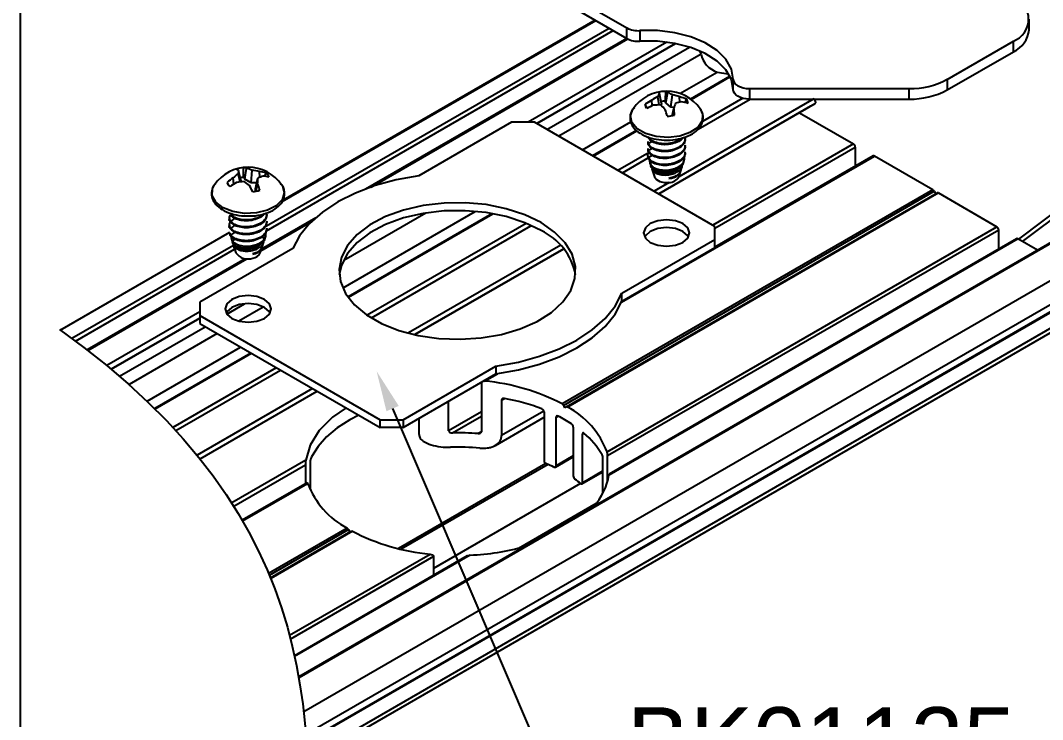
# Model space of a CAD drawing. Extents: x 0 to 7.47, y -6.79 to 0.
# Drawn here: x 0 to 3.778, y -4.499 to -1.917 of the extents above; entities that cross this region are included whole.
import ezdxf
from ezdxf import colors
from ezdxf.entities.mleader import LeaderData, LeaderLine
from ezdxf.math import Vec2, Vec3

# ---------------------------------------------------------------- set-up
doc = ezdxf.new("R2010")
doc.units = 0
doc.header["$LTSCALE"] = 0.5
doc.header["$MEASUREMENT"] = 0
for name, color, linetype in [('Dimension', 10, 'CONTINUOUS'), ('End Cap', 92, 'CONTINUOUS'), ('FAB DWG', 221, 'CONTINUOUS'), ('Hardware', 242, 'CONTINUOUS'), ('Housing', 150, 'CONTINUOUS'), ('Mounting', 4, 'CONTINUOUS')]:
    doc.layers.add(name, color=color, linetype=linetype)
doc.layers.add('Text-Unprinted', color=131, linetype='CONTINUOUS', plot=False)
doc.styles.get("Standard").update_dxf_attribs({"font": 'arial.ttf'})

msp = doc.modelspace()

# ---------------------------------------------------------------- linework, layer by layer
at = {"layer": 'Dimension', "transparency": 16777216}
msp.add_open_spline([(0.1441, -3.0588), (1.1422, -3.7654), (1.0581, -5.0691), (0.974, -6.3729), (1.1252, -6.7935)], degree=3, knots=[0.144615, 0.144615, 0.144615, 0.144615, 1, 1.594024, 1.594024, 1.594024, 1.594024], dxfattribs=at)
at = {"layer": 'End Cap', "transparency": 16777216}
for p, q in [((4.0033, -2.4874), (3.6882, -2.7249)), ((3.9269, -2.5644), (3.7028, -2.7333))]:
    msp.add_line(p, q, dxfattribs=at)
at = {"layer": 'Hardware'}
for p, q in [((2.3696, -2.2237), (2.3615, -2.187)), ((2.3857, -2.2218), (2.3931, -2.1832)), ((2.3152, -2.2382), (2.3087, -2.2262)), ((2.3348, -2.2323), (2.3332, -2.212)), ((2.3611, -2.2293), (2.3555, -2.1982)), ((2.3696, -2.2237), (2.3675, -2.2301)), ((2.3857, -2.2218), (2.3831, -2.2147)), ((2.4042, -2.2374), (2.3857, -2.2218)), ((2.4042, -2.2374), (2.4095, -2.1917)), ((2.4365, -2.2189), (2.4364, -2.1995)), ((2.4564, -2.2209), (2.4618, -2.2076)), ((2.416, -2.2387), (2.4042, -2.2374)), ((2.409, -2.2691), (2.4148, -2.2427)), ((1.8154, -2.293), (1.4719, -2.4912)), ((1.9002, -2.293), (1.8154, -2.293)), ((2.5667, -2.6776), (1.9002, -2.293)), ((2.3191, -2.3645), (2.3191, -2.3677)), ((2.3206, -2.3719), (2.3204, -2.3645)), ((2.3206, -2.3751), (2.3204, -2.3677)), ((2.3206, -2.3719), (2.3372, -2.3619)), ((2.4571, -2.355), (2.4571, -2.3518)), ((2.4571, -2.3805), (2.4571, -2.3773)), ((2.3191, -2.3901), (2.3191, -2.3933)), ((2.3206, -2.3974), (2.3204, -2.3901)), ((2.3206, -2.4006), (2.3204, -2.3933)), ((2.3206, -2.3974), (2.3372, -2.3874)), ((2.3206, -2.4229), (2.3372, -2.413)), ((2.4571, -2.406), (2.4571, -2.4028)), ((2.3206, -2.4261), (2.3197, -2.4231)), ((2.3264, -2.4442), (2.3298, -2.4545)), ((2.3266, -2.4448), (2.3372, -2.4385)), ((2.4507, -2.4417), (2.4529, -2.4348)), ((0.8116, -2.5136), (0.8052, -2.4826)), ((0.814, -2.5068), (0.8061, -2.471)), ((0.8292, -2.5031), (0.8359, -2.4638)), ((0.8525, -2.5165), (0.8561, -2.4703)), ((0.8846, -2.4964), (0.8837, -2.4751)), ((0.9037, -2.4933), (0.9081, -2.4805)), ((2.3334, -2.4656), (2.3429, -2.4947)), ((2.3336, -2.4661), (2.3372, -2.464)), ((2.4333, -2.4947), (2.4393, -2.4764)), ((2.4411, -2.4708), (2.4459, -2.4562)), ((0.789, -2.5212), (0.7865, -2.4986)), ((0.814, -2.5068), (0.8141, -2.5132)), ((0.8292, -2.5031), (0.8244, -2.4965)), ((0.8525, -2.5165), (0.8292, -2.5031)), ((0.8736, -2.5164), (0.8525, -2.5165)), ((0.8686, -2.5386), (0.8774, -2.4997)), ((0.8707, -2.548), (0.8766, -2.5199)), ((0.8686, -2.5485), (0.8686, -2.5386)), ((0.9103, -2.6363), (0.9103, -2.6331)), ((0.7723, -2.6459), (0.7723, -2.6491)), ((0.7723, -2.6714), (0.7723, -2.6746)), ((0.7777, -2.6597), (0.7933, -2.6479)), ((0.7777, -2.6852), (0.7933, -2.6734)), ((0.9103, -2.6618), (0.9103, -2.6586)), ((2.5667, -2.7266), (2.5667, -2.6776)), ((0.7735, -2.7062), (0.7738, -2.707)), ((0.7777, -2.7107), (0.7741, -2.7017)), ((0.7757, -2.7111), (0.7746, -2.7067)), ((0.7777, -2.7139), (0.7757, -2.7111)), ((0.7777, -2.7107), (0.7933, -2.699)), ((0.9036, -2.7233), (0.9059, -2.7162)), ((0.9103, -2.6873), (0.9103, -2.6842)), ((0.7798, -2.7254), (0.7833, -2.736)), ((0.7834, -2.732), (0.7933, -2.7245)), ((0.7865, -2.7418), (0.784, -2.7358)), ((0.7868, -2.7468), (0.7961, -2.7752)), ((0.7899, -2.7525), (0.7933, -2.75)), ((0.8865, -2.7752), (0.8925, -2.757)), ((0.8941, -2.7522), (0.8989, -2.7375)), ((2.2232, -2.9248), (2.5667, -2.7266)), ((2.2232, -2.9541), (2.5667, -2.7559)), ((2.5667, -2.7559), (2.5667, -2.7266)), ((1.0063, -2.7599), (0.6628, -2.9582)), ((2.2232, -2.9541), (2.2232, -2.9248)), ((0.6628, -2.9582), (0.6628, -3.0072)), ((0.6628, -3.0072), (1.3292, -3.3918)), ((0.6628, -3.0072), (0.6628, -3.0365)), ((0.6628, -3.0365), (1.3292, -3.4211)), ((1.4141, -3.3918), (1.7576, -3.1936)), ((1.7576, -3.1936), (1.7576, -3.2229)), ((1.4141, -3.4211), (1.7576, -3.2229)), ((1.3292, -3.3918), (1.4141, -3.3918)), ((1.3292, -3.4211), (1.3292, -3.3918)), ((1.4141, -3.3918), (1.4141, -3.4211)), ((1.4141, -3.4211), (1.3292, -3.4211))]:
    msp.add_line(p, q, dxfattribs=at)
at = {"layer": 'Hardware', "flags": 128}
for points in [[(2.5123, -2.2437), (2.5208, -2.2628), (2.519, -2.2882), (2.503, -2.3119), (2.4746, -2.3313), (2.4368, -2.3443), (2.3937, -2.3495), (2.35, -2.3463), (2.3104, -2.3352), (2.2793, -2.3172), (2.26, -2.2944), (2.2545, -2.2692), (2.2636, -2.2443), (2.264, -2.2437)], [(1.4719, -2.4912), (1.3891, -2.506), (1.3107, -2.5272), (1.2381, -2.5545), (1.1728, -2.5873), (1.1159, -2.625), (1.0687, -2.6669), (1.0319, -2.7122), (1.0063, -2.7599)], [(2.396, -2.5005), (2.4059, -2.4991), (2.415, -2.4966), (2.4232, -2.4931), (2.43, -2.4887), (2.4352, -2.4837), (2.4386, -2.4782), (2.44, -2.4738)], [(0.9655, -2.5243), (0.9686, -2.5291), (0.9751, -2.5543), (0.9671, -2.5792), (0.9455, -2.6014), (0.9126, -2.6183), (0.872, -2.6281), (0.828, -2.6297), (0.7855, -2.6231), (0.7491, -2.6088), (0.7227, -2.5885), (0.7091, -2.5643), (0.7098, -2.5389), (0.7172, -2.5243)], [(2.3429, -2.4947), (2.3431, -2.4952), (2.3502, -2.5047), (2.363, -2.512), (2.3796, -2.5158), (2.3976, -2.5157)], [(1.9241, -2.6638), (1.8639, -2.6348), (1.7957, -2.6125), (1.7216, -2.5975), (1.6442, -2.5905), (1.5658, -2.5915), (1.4889, -2.6006), (1.4161, -2.6174), (1.3497, -2.6415), (1.2918, -2.672), (1.2443, -2.708), (1.2087, -2.7484), (1.1861, -2.7917), (1.1774, -2.8367), (1.1826, -2.8819), (1.2018, -2.9258), (1.2342, -2.967), (1.2789, -3.0042), (1.3344, -3.0362), (1.3988, -3.062), (1.4702, -3.0807), (1.5463, -3.0918), (1.6246, -3.0948), (1.7025, -3.0898), (1.7776, -3.0767), (1.8475, -3.0562), (1.9099, -3.0288), (1.9628, -2.9953), (2.0046, -2.957), (2.0338, -2.915), (2.0495, -2.8707), (2.0513, -2.8254), (2.039, -2.7807), (2.0131, -2.738), (1.9744, -2.6986), (1.9241, -2.6638)], [(1.9241, -2.6932), (1.8639, -2.6641), (1.7957, -2.6418), (1.7216, -2.6269), (1.6442, -2.6198), (1.5658, -2.6208), (1.4889, -2.6299), (1.4161, -2.6467), (1.3497, -2.6708), (1.2918, -2.7013), (1.2443, -2.7374), (1.2087, -2.7777), (1.1861, -2.8211), (1.178, -2.857)], [(2.4482, -2.6674), (2.4207, -2.6568), (2.3881, -2.653), (2.3556, -2.6568), (2.328, -2.6674), (2.3096, -2.6833), (2.3031, -2.7021), (2.3096, -2.7209), (2.328, -2.7368), (2.3556, -2.7474), (2.3881, -2.7512), (2.4207, -2.7474), (2.4482, -2.7368), (2.4667, -2.7209), (2.4731, -2.7021), (2.4667, -2.6833), (2.4482, -2.6674)], [(0.7735, -2.7062), (0.7739, -2.7074), (0.7757, -2.7111)], [(2.4482, -2.6967), (2.4207, -2.6861), (2.3881, -2.6824), (2.3556, -2.6861), (2.328, -2.6967), (2.3096, -2.7126), (2.307, -2.7168)], [(2.4693, -2.7168), (2.4667, -2.7126), (2.4482, -2.6967)], [(0.9014, -2.948), (0.8739, -2.9373), (0.8413, -2.9336), (0.8088, -2.9373), (0.7812, -2.948), (0.7628, -2.9639), (0.7563, -2.9827), (0.7628, -3.0014), (0.7812, -3.0174), (0.8088, -3.028), (0.8413, -3.0317), (0.8739, -3.028), (0.9014, -3.0174), (0.9199, -3.0014), (0.9263, -2.9827), (0.9199, -2.9639), (0.9014, -2.948)], [(1.7576, -3.1936), (1.8403, -3.1788), (1.9188, -3.1576), (1.9913, -3.1303), (2.0567, -3.0975), (2.1135, -3.0597), (2.1608, -3.0178), (2.1976, -2.9726), (2.2232, -2.9248)], [(0.9014, -2.9773), (0.8739, -2.9667), (0.8413, -2.9629), (0.8088, -2.9667), (0.7812, -2.9773), (0.7628, -2.9932), (0.7602, -2.9973)], [(0.9225, -2.9973), (0.9199, -2.9932), (0.9014, -2.9773)], [(1.7576, -3.2229), (1.8403, -3.2081), (1.9188, -3.1869), (1.9913, -3.1596), (2.0567, -3.1268), (2.1135, -3.0891), (2.1608, -3.0472), (2.1976, -3.0019), (2.2232, -2.9541)]]:
    msp.add_lwpolyline(points, dxfattribs=at)
at = {"layer": 'Hardware'}
for centre, radius, start, end in [((2.3881, -2.3297), 0.151, 34.6954, 145.3046), ((2.4076, -2.219), 0.0561, 145.2599, 158.3045), ((2.3878, -2.3101), 0.1311, 90.8513, 102.9491), ((2.3452, -2.1944), 0.0179, 24.493, 42.6532), ((2.3821, -2.1939), 0.0154, 44.1518, 76.1019), ((2.3661, -2.2549), 0.0767, 55.5667, 69.373), ((2.4055, -2.3653), 0.1695, 115.2366, 124.8162), ((2.3389, -2.2241), 0.0303, 183.8163, 216.1169), ((2.4276, -2.3398), 0.1589, 116.9996, 126.4482), ((2.3878, -2.3208), 0.1062, 92.5192, 101.2813), ((2.3764, -2.3564), 0.168, 69.0577, 78.6357), ((3.6121, -2.5945), 1.2479, 162.6713, 163.6252), ((2.4638, -2.3593), 0.143, 98.3292, 107.4869), ((2.4061, -2.3379), 0.1417, 66.851, 77.6507), ((2.4206, -2.3699), 0.1538, 72.2064, 81.5932), ((2.4374, -2.2255), 0.0303, 3.8163, 36.1169), ((2.4156, -2.4273), 0.2111, 111.0211, 118.6181), ((2.3594, -2.4216), 0.1923, 87.7945, 95.8342), ((2.1905, -2.4135), 0.2549, 40.9062, 46.2368), ((0.8302, -2.7325), 1.6272, 16.4891, 17.3755), ((2.0398, -2.303), 0.3798, 5.3894, 9.1294), ((2.3885, -2.1395), 0.1311, 270.8513, 282.9491), ((0.8413, -2.6103), 0.151, 34.6954, 145.3046), ((0.8946, -2.6064), 0.1527, 125.8153, 135.0859), ((0.8384, -2.5767), 0.117, 97.0479, 110.1044), ((0.7921, -2.488), 0.0221, 50.7569, 73.9717), ((0.9137, -2.4846), 0.1085, 172.8041, 178.9509), ((0.8224, -2.4904), 0.0299, 63.2048, 86.8555), ((0.8164, -2.559), 0.0972, 65.8939, 78.4517), ((0.8417, -2.6344), 0.1648, 75.233, 84.9871), ((0.9301, -2.6065), 0.1191, 106.5242, 116.2399), ((0.8696, -2.5965), 0.1222, 71.6421, 83.3548), ((0.8908, -2.6163), 0.1241, 76.8925, 87.4794), ((0.8825, -2.5104), 0.0394, 22.3977, 49.4841), ((0.8797, -2.6486), 0.1766, 121.8662, 131.0254), ((0.8002, -2.5003), 0.0394, 202.3977, 229.4841), ((0.9064, -2.7242), 0.2345, 117.2668, 124.1912), ((0.8414, -2.7196), 0.2081, 94.0964, 101.7733), ((0.8392, -2.5915), 0.0962, 98.8849, 106.2444), ((0.6973, -2.7055), 0.2328, 50.0389, 56.2688), ((0.3672, -2.7878), 0.5459, 25.8079, 28.5253), ((0.3317, -2.4873), 0.5459, 356.5727, 358.7009), ((0.6345, -2.6125), 0.2592, 15.355, 20.937), ((2.3975, -2.4746), 0.0411, 270.1572, 330.8141), ((0.8442, -2.434), 0.117, 277.0479, 290.1044), ((1.8306, -2.8973), 0.2246, 10.3324, 65.3895), ((0.8555, -2.7385), 0.0414, 274.5273, 333.427), ((0.8402, -2.7445), 0.0537, 214.8946, 290.5865), ((0.8553, -2.7605), 0.0345, 276.2437, 334.7115)]:
    msp.add_arc(centre, radius, start, end, dxfattribs=at)
for points, knots in [([(2.3831, -2.2147), (2.3836, -2.2086), (2.3845, -2.1967), (2.3854, -2.1847), (2.3858, -2.179)], [0, 0, 0, 0, 0.514247, 1, 1, 1, 1]), ([(2.2691, -2.2394), (2.265, -2.2441), (2.2551, -2.2555), (2.2514, -2.2783), (2.258, -2.3032), (2.2763, -2.3254), (2.3041, -2.343), (2.3394, -2.3554), (2.366, -2.3577), (2.379, -2.3588)], [0, 0, 0, 0, 0.0971711, 0.2384123, 0.3873135, 0.5351444, 0.6895663, 0.8483818, 1, 1, 1, 1]), ([(2.379, -2.3588), (2.3796, -2.3589), (2.3936, -2.3607), (2.4223, -2.3573), (2.4605, -2.3482), (2.4925, -2.3314), (2.5142, -2.31), (2.5247, -2.2847), (2.5221, -2.2598), (2.5141, -2.2444), (2.5083, -2.2381)], [0, 0, 0, 0, 0.0062345, 0.14263, 0.2794378, 0.4172346, 0.5565044, 0.6790955, 0.8093192, 0.9235733, 0.9235733, 0.9235733, 0.9235733]), ([(2.4459, -2.3504), (2.4458, -2.3505), (2.4425, -2.3558), (2.4273, -2.3637), (2.4029, -2.3719), (2.375, -2.3736), (2.3495, -2.3691), (2.3292, -2.3598), (2.3234, -2.3508), (2.3206, -2.3464)], [0, 0, 0, 0, 0.002221, 0.165239, 0.333526, 0.501813, 0.664831, 0.834599, 1, 1, 1, 1]), ([(2.4459, -2.3536), (2.4458, -2.3536), (2.4425, -2.359), (2.4273, -2.3669), (2.4029, -2.3751), (2.375, -2.3768), (2.3495, -2.3723), (2.3292, -2.363), (2.3234, -2.354), (2.3206, -2.3496)], [0, 0, 0, 0, 0.002628, 0.165579, 0.333798, 0.502016, 0.664967, 0.834666, 1, 1, 1, 1]), ([(2.4558, -2.3518), (2.4561, -2.3545), (2.457, -2.363), (2.4471, -2.3766), (2.4282, -2.3894), (2.4027, -2.3974), (2.375, -2.3992), (2.3495, -2.3946), (2.3292, -2.3853), (2.3234, -2.3763), (2.3206, -2.3719)], [0, 0, 0, 0, 0.062376, 0.198712, 0.329627, 0.464774, 0.59992, 0.730835, 0.867171, 1, 1, 1, 1]), ([(2.4558, -2.355), (2.4561, -2.3577), (2.457, -2.3662), (2.4471, -2.3798), (2.4282, -2.3926), (2.4027, -2.4005), (2.375, -2.4023), (2.3495, -2.3978), (2.3292, -2.3885), (2.3234, -2.3795), (2.3206, -2.3751)], [0, 0, 0, 0, 0.062376, 0.198712, 0.329627, 0.464774, 0.59992, 0.730835, 0.867171, 1, 1, 1, 1]), ([(2.4558, -2.3773), (2.4561, -2.38), (2.457, -2.3885), (2.4471, -2.4021), (2.4282, -2.4149), (2.4027, -2.4229), (2.375, -2.4247), (2.3495, -2.4201), (2.3292, -2.4108), (2.3234, -2.4018), (2.3206, -2.3974)], [0, 0, 0, 0, 0.062376, 0.198712, 0.329627, 0.464774, 0.59992, 0.730835, 0.867171, 1, 1, 1, 1]), ([(2.3206, -2.4229), (2.3192, -2.4182), (2.3174, -2.4117), (2.3225, -2.406), (2.3239, -2.4045)], [0, 0, 0, 0, 0.7366737, 1, 1, 1, 1]), ([(2.4558, -2.3805), (2.4561, -2.3832), (2.457, -2.3917), (2.4471, -2.4053), (2.4282, -2.4181), (2.4027, -2.4261), (2.375, -2.4279), (2.3495, -2.4233), (2.3292, -2.414), (2.3234, -2.405), (2.3206, -2.4006)], [0, 0, 0, 0, 0.062376, 0.198712, 0.329627, 0.464774, 0.59992, 0.730835, 0.867171, 1, 1, 1, 1]), ([(2.4558, -2.4028), (2.4561, -2.4055), (2.457, -2.414), (2.4471, -2.4276), (2.4282, -2.4404), (2.4027, -2.4484), (2.375, -2.4502), (2.3495, -2.4457), (2.3292, -2.4364), (2.3234, -2.4274), (2.3206, -2.4229)], [0, 0, 0, 0, 0.062376, 0.198712, 0.329627, 0.464774, 0.59992, 0.730835, 0.867171, 1, 1, 1, 1]), ([(2.4558, -2.406), (2.4561, -2.4087), (2.457, -2.4172), (2.4471, -2.4308), (2.4282, -2.4436), (2.4027, -2.4516), (2.375, -2.4534), (2.3495, -2.4489), (2.3292, -2.4395), (2.3234, -2.4306), (2.3206, -2.4261)], [0, 0, 0, 0, 0.062376, 0.198712, 0.329627, 0.464774, 0.59992, 0.730835, 0.867171, 1, 1, 1, 1]), ([(2.3286, -2.43), (2.3272, -2.4324), (2.3245, -2.4372), (2.3259, -2.4423), (2.3266, -2.4448)], [0, 0, 0, 0, 0.499917, 1, 1, 1, 1]), ([(2.3266, -2.4448), (2.3287, -2.4484), (2.3328, -2.4556), (2.3471, -2.4639), (2.3657, -2.4691), (2.3872, -2.4705), (2.409, -2.4676), (2.4287, -2.4605), (2.4442, -2.4501), (2.453, -2.4372), (2.4558, -2.4263), (2.4532, -2.4206), (2.4527, -2.4193)], [0, 0, 0, 0, 0.1062224, 0.2124812, 0.3188258, 0.4250419, 0.533073, 0.6413895, 0.7496087, 0.8593705, 0.9696571, 1, 1, 1, 1]), ([(2.4502, -2.4415), (2.4487, -2.4453), (2.4453, -2.4537), (2.4321, -2.4645), (2.414, -2.4728), (2.393, -2.4773), (2.3719, -2.4775), (2.3529, -2.4736), (2.3385, -2.4667), (2.332, -2.4598), (2.3303, -2.4558), (2.33, -2.455)], [0, 0, 0, 0, 0.105532, 0.232626, 0.359666, 0.483672, 0.607587, 0.731458, 0.852511, 0.973247, 1, 1, 1, 1]), ([(2.3336, -2.4661), (2.3354, -2.4693), (2.339, -2.4756), (2.3517, -2.4828), (2.3683, -2.4874), (2.3873, -2.4885), (2.4067, -2.4857), (2.4243, -2.4794), (2.4378, -2.47), (2.4461, -2.4593), (2.4464, -2.4519), (2.4466, -2.4487)], [0, 0, 0, 0, 0.112525, 0.225091, 0.337771, 0.450284, 0.564964, 0.679992, 0.794893, 0.911632, 1, 1, 1, 1]), ([(0.8244, -2.4965), (0.8243, -2.4903), (0.8242, -2.4784), (0.8241, -2.4664), (0.8241, -2.4606)], [0, 0, 0, 0, 0.514247, 1, 1, 1, 1]), ([(2.4329, -2.4627), (2.4325, -2.4634), (2.4298, -2.4683), (2.4178, -2.4751), (2.3992, -2.4817), (2.3782, -2.4834), (2.359, -2.4804), (2.3437, -2.4737), (2.3393, -2.4672), (2.3372, -2.464)], [0, 0, 0, 0, 0.028174, 0.186926, 0.350851, 0.514776, 0.673528, 0.838908, 1, 1, 1, 1]), ([(2.4405, -2.4706), (2.4397, -2.4732), (2.4376, -2.4797), (2.4277, -2.4888), (2.4132, -2.4967), (2.4016, -2.4993), (2.396, -2.5005)], [0, 0, 0, 0, 0.178956, 0.458198, 0.737388, 1, 1, 1, 1]), ([(0.7215, -2.5201), (0.72, -2.5214), (0.7116, -2.5292), (0.7056, -2.548), (0.7067, -2.5737), (0.7209, -2.5975), (0.7449, -2.6172), (0.7779, -2.6314), (0.8107, -2.6391), (0.8313, -2.6388), (0.8382, -2.6388)], [0, 0, 0, 0, 0.03007, 0.170028, 0.318829, 0.463271, 0.61147, 0.765871, 0.921521, 1, 1, 1, 1]), ([(0.7727, -2.5305), (0.7723, -2.5298), (0.7693, -2.5247), (0.7663, -2.5197), (0.7638, -2.5153)], [0, 0, 0, 0, 0.148572, 1, 1, 1, 1]), ([(0.8382, -2.6388), (0.845, -2.639), (0.8655, -2.6399), (0.8988, -2.6332), (0.9338, -2.6196), (0.9595, -2.6), (0.9752, -2.576), (0.9775, -2.55), (0.9718, -2.5306), (0.9635, -2.5224), (0.962, -2.521)], [0, 0, 0, 0, 0.07563, 0.228665, 0.382494, 0.537861, 0.677939, 0.82763, 0.970306, 1, 1, 1, 1]), ([(0.7777, -2.6597), (0.775, -2.6551), (0.7699, -2.6468), (0.7746, -2.6385), (0.7767, -2.6348)], [0, 0, 0, 0, 0.542942, 1, 1, 1, 1]), ([(0.9021, -2.6306), (0.8986, -2.6345), (0.8906, -2.6436), (0.8685, -2.6532), (0.8416, -2.6581), (0.8146, -2.6564), (0.791, -2.6496), (0.7821, -2.6414), (0.7777, -2.6373)], [0, 0, 0, 0, 0.134902, 0.309305, 0.483708, 0.65265, 0.828587, 1, 1, 1, 1]), ([(0.8969, -2.6324), (0.8949, -2.6346), (0.8883, -2.6418), (0.8684, -2.65), (0.8417, -2.6549), (0.8145, -2.6533), (0.791, -2.6464), (0.7821, -2.6382), (0.7777, -2.6341)], [0, 0, 0, 0, 0.079473, 0.265051, 0.450628, 0.630395, 0.817605, 1, 1, 1, 1]), ([(0.9103, -2.6331), (0.9093, -2.6389), (0.9073, -2.6504), (0.8914, -2.665), (0.8687, -2.6756), (0.8416, -2.6804), (0.8146, -2.6788), (0.791, -2.6719), (0.7821, -2.6637), (0.7777, -2.6597)], [0, 0, 0, 0, 0.143423, 0.283371, 0.427842, 0.572314, 0.712262, 0.858005, 1, 1, 1, 1]), ([(0.9103, -2.6363), (0.9093, -2.6421), (0.9073, -2.6535), (0.8914, -2.6682), (0.8687, -2.6788), (0.8416, -2.6836), (0.8146, -2.682), (0.791, -2.6751), (0.7821, -2.6669), (0.7777, -2.6629)], [0, 0, 0, 0, 0.143423, 0.283371, 0.427842, 0.572314, 0.712262, 0.858005, 1, 1, 1, 1]), ([(0.7777, -2.6629), (0.7742, -2.6583), (0.7706, -2.6537), (0.7724, -2.6492), (0.7724, -2.6491)], [0, 0, 0, 0, 0.983921, 1, 1, 1, 1]), ([(0.7777, -2.6884), (0.7742, -2.6838), (0.7706, -2.6792), (0.7724, -2.6747), (0.7724, -2.6746)], [0, 0, 0, 0, 0.983921, 1, 1, 1, 1]), ([(0.7777, -2.6852), (0.775, -2.6807), (0.7699, -2.6723), (0.7746, -2.6641), (0.7767, -2.6603)], [0, 0, 0, 0, 0.542942, 1, 1, 1, 1]), ([(0.9103, -2.6586), (0.9093, -2.6644), (0.9073, -2.6759), (0.8914, -2.6906), (0.8687, -2.7011), (0.8416, -2.706), (0.8146, -2.7043), (0.791, -2.6974), (0.7821, -2.6892), (0.7777, -2.6852)], [0, 0, 0, 0, 0.143423, 0.283371, 0.427842, 0.572314, 0.712262, 0.858005, 1, 1, 1, 1]), ([(0.9103, -2.6618), (0.9093, -2.6676), (0.9073, -2.6791), (0.8914, -2.6937), (0.8687, -2.7043), (0.8416, -2.7091), (0.8146, -2.7075), (0.791, -2.7006), (0.7821, -2.6924), (0.7777, -2.6884)], [0, 0, 0, 0, 0.143423, 0.283371, 0.427842, 0.572314, 0.712262, 0.858005, 1, 1, 1, 1]), ([(0.9103, -2.6842), (0.9093, -2.6899), (0.9073, -2.7014), (0.8914, -2.7161), (0.8687, -2.7267), (0.8416, -2.7315), (0.8146, -2.7298), (0.791, -2.7229), (0.7821, -2.7147), (0.7777, -2.7107)], [0, 0, 0, 0, 0.143423, 0.283371, 0.427842, 0.572314, 0.712262, 0.858005, 1, 1, 1, 1]), ([(0.9103, -2.6873), (0.9093, -2.6931), (0.9073, -2.7046), (0.8914, -2.7193), (0.8687, -2.7299), (0.8416, -2.7347), (0.8146, -2.733), (0.791, -2.7261), (0.7821, -2.7179), (0.7777, -2.7139)], [0, 0, 0, 0, 0.143423, 0.283371, 0.427842, 0.572314, 0.712262, 0.858005, 1, 1, 1, 1]), ([(0.7801, -2.7138), (0.7793, -2.7175), (0.7781, -2.7237), (0.7818, -2.7296), (0.7834, -2.732)], [0, 0, 0, 0, 0.592375, 1, 1, 1, 1]), ([(0.7834, -2.732), (0.7867, -2.7352), (0.7933, -2.7418), (0.8105, -2.7484), (0.8309, -2.7515), (0.8528, -2.7505), (0.8736, -2.7452), (0.8911, -2.7362), (0.9029, -2.7243), (0.9084, -2.7122), (0.9065, -2.7047), (0.9058, -2.7018)], [0, 0, 0, 0, 0.114541, 0.229122, 0.343795, 0.45833, 0.574822, 0.691621, 0.808316, 0.926674, 1, 1, 1, 1]), ([(0.7899, -2.7525), (0.7929, -2.7554), (0.7987, -2.7612), (0.814, -2.7669), (0.8321, -2.7695), (0.8515, -2.7685), (0.8701, -2.7637), (0.8856, -2.7555), (0.8965, -2.7448), (0.9008, -2.7325), (0.9005, -2.7228), (0.897, -2.7182), (0.8964, -2.7174)], [0, 0, 0, 0, 0.106764, 0.213567, 0.320478, 0.427231, 0.53604, 0.645178, 0.754197, 0.864959, 0.976323, 1, 1, 1, 1]), ([(0.7867, -2.74), (0.7865, -2.7426), (0.7861, -2.7469), (0.7889, -2.7509), (0.7899, -2.7525)], [0, 0, 0, 0, 0.60673, 1, 1, 1, 1]), ([(0.9029, -2.7231), (0.9027, -2.7243), (0.9018, -2.7303), (0.893, -2.7398), (0.8777, -2.75), (0.8579, -2.7567), (0.8367, -2.7592), (0.8163, -2.7575), (0.7993, -2.7523), (0.7903, -2.7463), (0.7871, -2.7425), (0.7865, -2.7418)], [0, 0, 0, 0, 0.036739, 0.173608, 0.310418, 0.443961, 0.577407, 0.710805, 0.841168, 0.971189, 1, 1, 1, 1]), ([(0.887, -2.7429), (0.8844, -2.7459), (0.8784, -2.7529), (0.8618, -2.7604), (0.8416, -2.7645), (0.8211, -2.7636), (0.8034, -2.7588), (0.7966, -2.7529), (0.7933, -2.75)], [0, 0, 0, 0, 0.131203, 0.306362, 0.481522, 0.651154, 0.827868, 1, 1, 1, 1]), ([(0.8939, -2.7522), (0.8938, -2.7525), (0.8934, -2.7569), (0.8869, -2.7647), (0.875, -2.774), (0.8641, -2.7779), (0.8588, -2.7797)], [0, 0, 0, 0, 0.026855, 0.357827, 0.688738, 1, 1, 1, 1])]:
    msp.add_open_spline(points, degree=3, knots=knots, dxfattribs=at)
at = {"layer": 'Housing'}
for p, q in [((0.9678, -2.5864), (2.1267, -1.9176)), ((2.1238, -1.9159), (0.9705, -2.5815)), ((0.909, -2.6939), (2.1904, -1.9543)), ((2.1762, -1.9462), (0.9092, -2.6774)), ((2.2407, -1.9833), (1.2752, -2.5406)), ((1.2961, -2.5327), (2.2446, -1.9853)), ((2.3885, -1.9978), (1.8771, -2.293)), ((1.9084, -2.2977), (2.4207, -2.0021)), ((2.4207, -2.0021), (1.9085, -2.2977)), ((1.946, -2.3194), (2.4727, -2.0154)), ((2.5155, -2.0419), (2.5127, -2.0313)), ((2.5155, -2.0419), (1.9903, -2.345)), ((2.4372, -2.1868), (2.5744, -2.1076)), ((2.5744, -2.1076), (2.6154, -2.114)), ((2.6212, -2.1242), (2.4769, -2.2075)), ((2.4786, -2.2088), (2.6221, -2.1259)), ((2.3589, -2.5577), (2.9373, -2.2239)), ((2.9323, -2.2071), (2.433, -2.4953)), ((2.5051, -2.3183), (2.6971, -2.2075)), ((2.6701, -2.2044), (2.5213, -2.2903)), ((2.9197, -2.2341), (2.9373, -2.2239)), ((2.9197, -2.2341), (2.3589, -2.5577)), ((2.8787, -2.2578), (3.0785, -2.3731)), ((2.0767, -2.3948), (2.2554, -2.2917)), ((2.2763, -2.3233), (2.1145, -2.4166)), ((2.1165, -2.4178), (2.2778, -2.3246)), ((3.0785, -2.3731), (2.5587, -2.673)), ((2.3233, -2.4046), (2.2085, -2.4709)), ((2.5667, -2.6848), (3.0855, -2.3853)), ((3.1512, -2.4175), (2.5667, -2.7548)), ((3.0855, -2.3853), (3.0855, -2.4554)), ((2.2214, -2.9575), (3.1562, -2.418)), ((2.2246, -2.4802), (2.3202, -2.425)), ((3.3725, -2.5428), (3.1562, -2.418)), ((2.3976, -2.5157), (2.3419, -2.5479)), ((3.3725, -2.5428), (2.0024, -3.3336)), ((2.0075, -3.3388), (3.3775, -2.5481)), ((2.0175, -3.3445), (3.3875, -2.5538)), ((3.3925, -2.5543), (2.0224, -3.3451)), ((3.3775, -2.5481), (3.3825, -2.5567)), ((3.3925, -2.5543), (3.6088, -2.6791)), ((1.1927, -2.905), (1.6812, -2.6232)), ((1.4987, -2.6287), (1.195, -2.804)), ((1.7428, -2.6311), (1.2113, -2.9379)), ((1.2126, -2.9395), (1.7458, -2.6317)), ((0.889, -2.7677), (1.0782, -2.6585)), ((1.0918, -2.6464), (0.8907, -2.7625)), ((1.8692, -2.6667), (1.2816, -3.0058)), ((1.2977, -3.0151), (1.8867, -2.6752)), ((2.1681, -3.5106), (3.6088, -2.6791)), ((0.1464, -3.0605), (0.7733, -2.6987)), ((3.6159, -2.6914), (2.1702, -3.5257)), ((3.6159, -2.7615), (3.6159, -2.6914)), ((0.7872, -2.7478), (0.1904, -3.0923)), ((3.8277, -2.7262), (1.0283, -4.3419)), ((3.8327, -2.7267), (1.0288, -4.345)), ((4.2402, -2.7431), (1.0571, -4.5802)), ((4.2452, -2.7436), (1.0574, -4.5835)), ((1.9972, -2.7468), (1.4347, -3.0714)), ((3.6866, -2.724), (2.1752, -3.5963)), ((3.6816, -2.7235), (2.176, -3.5925)), ((2.4483, -2.7368), (2.4482, -2.7368)), ((3.759, -2.7658), (3.6866, -2.724)), ((0.2029, -3.1014), (0.7917, -2.7616)), ((1.0469, -4.4699), (3.95, -2.7944)), ((1.0606, -4.6387), (4.2947, -2.7722)), ((4.3017, -2.7844), (1.0614, -4.6546)), ((1.4582, -3.0776), (2.0083, -2.7601)), ((2.0083, -2.7601), (1.4582, -3.0776)), ((0.8304, -2.7973), (0.2464, -3.1343)), ((0.2496, -3.1367), (0.8363, -2.7981)), ((3.9889, -2.8617), (1.0552, -4.5549)), ((0.7634, -3.0019), (0.8284, -2.9644)), ((0.7829, -2.9474), (0.7801, -2.9489)), ((0.7802, -2.9489), (0.7828, -2.9474)), ((0.8974, -2.9758), (0.8077, -3.0276)), ((0.6628, -2.9938), (0.3193, -3.1921)), ((0.3355, -3.2055), (0.6628, -3.0166)), ((0.6628, -3.0167), (0.3355, -3.2055)), ((0.366, -3.2313), (0.6832, -3.0482)), ((0.7275, -3.0738), (0.4013, -3.2621)), ((0.4679, -3.3234), (0.8139, -3.1237)), ((0.8516, -3.1455), (0.4961, -3.3507)), ((0.4975, -3.3521), (0.8536, -3.1466)), ((0.9456, -3.1997), (0.5636, -3.4202)), ((0.5748, -3.4323), (0.9617, -3.209)), ((1.7156, -3.2494), (1.7634, -3.2218)), ((1.079, -3.2767), (0.6529, -3.5226)), ((1.7035, -3.2564), (1.7035, -3.4361)), ((0.6638, -3.5361), (1.0961, -3.2866)), ((1.5823, -3.4325), (1.5823, -3.324)), ((1.7782, -3.3194), (1.789, -3.3132)), ((1.7782, -3.3194), (1.7782, -3.4501)), ((1.9347, -3.3598), (1.7782, -3.4501)), ((2.0125, -3.3474), (2.0175, -3.3445)), ((1.4733, -3.4465), (1.4733, -3.387)), ((1.7035, -3.3626), (1.5823, -3.4325)), ((1.5971, -3.4403), (1.7035, -3.3789)), ((1.7555, -3.4869), (1.9354, -3.383)), ((1.9354, -3.3633), (1.9354, -3.543)), ((1.9794, -3.3829), (1.987, -3.3785)), ((1.9794, -3.5625), (1.9794, -3.3829)), ((1.7035, -3.4361), (1.6912, -3.4432)), ((2.043, -3.4196), (2.043, -3.5993)), ((2.0826, -3.4417), (2.0769, -3.445)), ((2.0769, -3.6246), (2.0769, -3.445)), ((1.0543, -3.5413), (0.7809, -3.6991)), ((1.0703, -3.5484), (1.0703, -3.6505)), ((1.9771, -3.5672), (2.043, -3.5292)), ((2.043, -3.5258), (1.9794, -3.5625)), ((2.153, -3.6631), (2.153, -3.5357)), ((2.1702, -3.62), (2.1702, -3.5257)), ((0.7884, -3.7111), (1.0532, -3.5583)), ((1.0532, -3.5583), (1.0532, -3.6283)), ((1.9419, -3.5536), (1.3969, -3.8681)), ((1.9502, -3.5573), (1.4073, -3.8706)), ((2.0752, -3.629), (2.153, -3.5841)), ((2.0769, -3.6246), (2.153, -3.5807)), ((1.0598, -3.6245), (0.8198, -3.7631)), ((0.8212, -3.7656), (1.0614, -3.627)), ((2.0705, -3.6276), (1.526, -3.9419)), ((1.8415, -3.8659), (2.1295, -3.6997)), ((1.2071, -3.7925), (0.9174, -3.9597)), ((0.9202, -3.9663), (1.212, -3.7979)), ((0.924, -3.9756), (1.222, -3.8036)), ((1.2271, -3.8041), (0.9251, -3.9784)), ((0.9946, -4.1879), (1.5139, -3.8882)), ((1.526, -3.8976), (0.9982, -4.2021)), ((1.6516, -3.8951), (1.0128, -4.2638)), ((1.6624, -3.8923), (1.0135, -4.2668)), ((1.526, -3.8976), (1.526, -3.9676))]:
    msp.add_line(p, q, dxfattribs=at)
at = {"layer": 'Housing', "flags": 128}
for points in [[(2.9373, -2.2239), (2.9386, -2.2227), (2.9393, -2.2208), (2.9394, -2.2185), (2.9389, -2.2159), (2.9378, -2.2132), (2.9363, -2.2107), (2.9344, -2.2086), (2.9323, -2.2071)], [(1.2035, -3.3485), (1.1538, -3.3828), (1.1046, -3.432), (1.0711, -3.4854), (1.0543, -3.5413)], [(1.2501, -3.3754), (1.217, -3.3923), (1.1709, -3.4224), (1.1317, -3.4556), (1.0998, -3.4912), (1.0758, -3.5289)]]:
    msp.add_lwpolyline(points, dxfattribs=at)
at = {"layer": 'Housing'}
for centre, radius, start, end in [((2.6024, -2.0233), 0.0889, 192.095, 251.6453), ((3.0702, -2.386), 0.0154, 2.6023, 57.3977), ((3.1533, -2.422), 0.00503, 54.3909, 114.3073), ((3.3649, -2.555), 0.0144, 28.8549, 58.0506), ((3.3896, -2.5584), 0.00503, 54.3889, 114.3297), ((3.6005, -2.6921), 0.0154, 2.6023, 57.3977), ((3.6836, -2.7281), 0.00503, 54.3909, 114.3073), ((1.6464, -4.016), 0.7697, 62.4557, 84.8461), ((1.6453, -4.0922), 0.7922, 69.1638, 79.5486), ((1.8728, -3.6237), 0.3162, 20.9605, 61.7788), ((1.7471, -3.8512), 0.5301, 56.9189, 63.0987), ((1.6148, -4.4108), 0.9706, 85.4841, 91.0407), ((1.8862, -3.6748), 0.3048, 30.221, 49.8855), ((1.6148, -4.4635), 0.9703, 85.1154, 91.4744), ((1.6998, -4.1411), 0.6353, 64.6634, 67.4239), ((1.8013, -3.9653), 0.4319, 51.3565, 54.9269), ((1.939, -3.5539), 0.24, 318.7729, 349.8303), ((1.3567, -3.5139), 0.3162, 200.9605, 241.7788), ((1.583, -3.1216), 0.7697, 242.4557, 264.8461), ((1.6233, -3.0069), 0.8862, 272.5252, 285.6886)]:
    msp.add_arc(centre, radius, start, end, dxfattribs=at)
for start_param, end_param in [(4.712256, 4.724827), (1.558092, 1.570663)]:
    msp.add_ellipse((1.6147, -3.577), major_axis=(-0.3978, 0.6889), ratio=0.577299, start_param=start_param, end_param=end_param, dxfattribs=at)
for points in [[(1.7043, -3.2536), (1.7038, -3.2545), (1.7035, -3.2554), (1.7035, -3.2564)], [(1.7156, -3.2494), (1.7142, -3.2493), (1.7128, -3.2493), (1.7115, -3.2495)], [(2.0075, -3.3388), (2.0061, -3.3365), (2.0043, -3.3346), (2.0024, -3.3336)], [(2.0224, -3.3451), (2.0205, -3.344), (2.0188, -3.3438), (2.0175, -3.3445)], [(1.2071, -3.7925), (1.2089, -3.7936), (1.2107, -3.7956), (1.212, -3.7979)], [(1.222, -3.8036), (1.2234, -3.8029), (1.2252, -3.803), (1.2271, -3.8041)]]:
    msp.add_open_spline(points, degree=3, dxfattribs=at)
for points, knots in [([(1.789, -3.3132), (1.7863, -3.3127), (1.7837, -3.313), (1.7795, -3.3152), (1.7782, -3.3171), (1.7782, -3.3194)], [0, 0, 0, 0, 0.5, 0.5, 1, 1, 1, 1]), ([(1.9354, -3.3633), (1.9354, -3.3612), (1.9345, -3.3587), (1.9314, -3.3544), (1.9292, -3.3527), (1.927, -3.3519)], [0, 0, 0, 0, 0.5, 0.5, 1, 1, 1, 1]), ([(1.987, -3.3785), (1.985, -3.3775), (1.983, -3.3774), (1.9802, -3.379), (1.9794, -3.3807), (1.9794, -3.3829)], [0, 0, 0, 0, 0.5, 0.5, 1, 1, 1, 1]), ([(1.5823, -3.4325), (1.5823, -3.4339), (1.583, -3.4352), (1.585, -3.4372), (1.5863, -3.438), (1.5906, -3.4399), (1.5939, -3.4404), (1.5971, -3.4403)], [0, 0, 0, 0, 0.25, 0.25, 0.5, 0.5, 1, 1, 1, 1]), ([(1.6912, -3.4432), (1.6941, -3.4434), (1.697, -3.443), (1.7018, -3.4406), (1.7035, -3.4385), (1.7035, -3.4361)], [0, 0, 0, 0, 0.5, 0.5, 1, 1, 1, 1]), ([(2.043, -3.4196), (2.043, -3.4174), (2.0423, -3.4148), (2.0399, -3.4102), (2.0382, -3.4082), (2.0365, -3.4071)], [0, 0, 0, 0, 0.5, 0.5, 1, 1, 1, 1]), ([(1.4733, -3.4465), (1.4733, -3.4491), (1.4737, -3.4515), (1.4752, -3.4562), (1.4763, -3.4585), (1.4805, -3.4646), (1.4843, -3.4681), (1.4971, -3.4772), (1.5076, -3.4814), (1.5295, -3.488), (1.5412, -3.4903), (1.5651, -3.4932), (1.5773, -3.4939), (1.5898, -3.4936)], [0, 0, 0, 0, 0.0625, 0.0625, 0.125, 0.125, 0.25, 0.25, 0.5, 0.5, 0.75, 0.75, 1, 1, 1, 1]), ([(1.6974, -3.4968), (1.7074, -3.4976), (1.7171, -3.4975), (1.7313, -3.4955), (1.7359, -3.4946), (1.7446, -3.492), (1.7487, -3.4904), (1.7604, -3.4845), (1.7668, -3.4793), (1.7735, -3.4694), (1.7753, -3.4658), (1.7776, -3.4583), (1.7782, -3.4542), (1.7782, -3.4501)], [0, 0, 0, 0, 0.25, 0.25, 0.375, 0.375, 0.5, 0.5, 0.75, 0.75, 0.875, 0.875, 1, 1, 1, 1]), ([(2.0826, -3.4417), (2.0811, -3.4404), (2.0796, -3.44), (2.0775, -3.4412), (2.0769, -3.4428), (2.0769, -3.445)], [0, 0, 0, 0, 0.5, 0.5, 1, 1, 1, 1]), ([(2.1702, -3.5257), (2.1702, -3.5233), (2.1699, -3.5202), (2.1692, -3.5146), (2.1687, -3.5123), (2.1681, -3.5106)], [0, 0, 0, 0, 0.5, 0.5, 1, 1, 1, 1]), ([(1.0543, -3.5413), (1.054, -3.5432), (1.0537, -3.5457), (1.0534, -3.5502), (1.0533, -3.5518), (1.0532, -3.5552), (1.0532, -3.5569), (1.0532, -3.5583)], [0, 0, 0, 0, 0.5, 0.5, 0.75, 0.75, 1, 1, 1, 1]), ([(1.0758, -3.5289), (1.0746, -3.5312), (1.0735, -3.5338), (1.072, -3.5387), (1.0715, -3.5406), (1.0707, -3.5444), (1.0703, -3.5467), (1.0703, -3.5484)], [0, 0, 0, 0, 0.5, 0.5, 0.75, 0.75, 1, 1, 1, 1]), ([(1.9354, -3.543), (1.9354, -3.5452), (1.9364, -3.5477), (1.9394, -3.5519), (1.9416, -3.5537), (1.9437, -3.5546)], [0, 0, 0, 0, 0.5, 0.5, 1, 1, 1, 1]), ([(2.153, -3.5357), (2.153, -3.5334), (2.1526, -3.5305), (2.1513, -3.5252), (2.1505, -3.5229), (2.1496, -3.5213)], [0, 0, 0, 0, 0.5, 0.5, 1, 1, 1, 1]), ([(1.9717, -3.567), (1.9737, -3.5679), (1.9757, -3.568), (1.9786, -3.5664), (1.9794, -3.5647), (1.9794, -3.5625)], [0, 0, 0, 0, 0.5, 0.5, 1, 1, 1, 1]), ([(1.0599, -3.6246), (1.0599, -3.6245), (1.0601, -3.6243), (1.0605, -3.6249), (1.061, -3.626), (1.0613, -3.6269), (1.0614, -3.627)], [0, 0, 0, 0, 0.075414, 0.471541, 0.940267, 1, 1, 1, 1]), ([(2.043, -3.5993), (2.043, -3.6014), (2.0437, -3.604), (2.0461, -3.6087), (2.0478, -3.6107), (2.0495, -3.6119)], [0, 0, 0, 0, 0.5, 0.5, 1, 1, 1, 1]), ([(2.071, -3.628), (2.0726, -3.6293), (2.0741, -3.6296), (2.0762, -3.6284), (2.0769, -3.6268), (2.0769, -3.6246)], [0, 0, 0, 0, 0.5, 0.5, 1, 1, 1, 1]), ([(2.1752, -3.5963), (2.1754, -3.5949), (2.1757, -3.5929), (2.176, -3.5926), (2.176, -3.5926)], [0, 0, 0, 0, 0.6822936, 1, 1, 1, 1]), ([(1.5139, -3.8882), (1.5168, -3.8885), (1.5197, -3.8895), (1.5243, -3.8927), (1.526, -3.8951), (1.526, -3.8976)], [0, 0, 0, 0, 0.5, 0.5, 1, 1, 1, 1]), ([(1.6516, -3.8952), (1.6516, -3.8951), (1.653, -3.894), (1.6568, -3.8929), (1.6605, -3.8925), (1.6624, -3.8923)], [0, 0, 0, 0, 0.015045, 0.500759, 1, 1, 1, 1])]:
    msp.add_open_spline(points, degree=3, knots=knots, dxfattribs=at)
at = {"layer": 'Mounting'}
for p, q in [((2.0346, -1.8254), (2.2412, -1.9446)), ((2.0346, -1.8644), (2.2412, -1.9837)), ((3.7283, -1.9511), (3.7283, -1.9121)), ((2.2412, -1.9837), (2.2412, -1.9446)), ((2.2898, -1.9546), (2.2898, -1.9936)), ((3.4256, -2.1346), (3.6698, -1.9937)), ((3.6698, -2.0327), (3.6698, -1.9937)), ((3.4256, -2.1737), (3.6698, -2.0327)), ((2.6343, -2.1729), (2.6343, -2.1338)), ((3.4256, -2.1346), (3.4256, -2.1737)), ((2.6943, -2.1684), (3.2842, -2.1684)), ((2.6943, -2.1684), (2.6943, -2.2075)), ((3.2842, -2.2075), (3.2842, -2.1684)), ((2.6943, -2.2075), (3.2842, -2.2075))]:
    msp.add_line(p, q, dxfattribs=at)
at = {"layer": 'Mounting', "flags": 128}
for points in [[(2.6343, -2.1338), (2.6275, -2.0964), (2.6073, -2.0606), (2.5747, -2.028), (2.5311, -2), (2.4783, -1.9779), (2.4188, -1.9625), (2.355, -1.9547), (2.2898, -1.9546)], [(2.6343, -2.1729), (2.6275, -2.1354), (2.6073, -2.0996), (2.5747, -2.067), (2.5311, -2.0391), (2.4783, -2.0169), (2.4188, -2.0016), (2.355, -1.9937), (2.2898, -1.9936)], [(2.6343, -2.1338), (2.6355, -2.1406), (2.6389, -2.1471), (2.6445, -2.1531), (2.6519, -2.1583), (2.661, -2.1626), (2.6714, -2.1658), (2.6826, -2.1678), (2.6943, -2.1684)], [(2.6943, -2.2075), (2.6826, -2.2068), (2.6714, -2.2048), (2.661, -2.2016), (2.6519, -2.1973), (2.6445, -2.1921), (2.6389, -2.1861), (2.6355, -2.1796), (2.6343, -2.1729)]]:
    msp.add_lwpolyline(points, dxfattribs=at)
at = {"layer": 'Mounting'}
for centre, radius, start, end in [((3.6388, -1.9121), 0.0873, 290.7714, 69.2286), ((2.2827, -1.8657), 0.0892, 242.2663, 274.5605), ((3.6283, -1.9411), 0.1006, 294.3654, 354.301), ((2.2827, -1.9047), 0.0892, 242.2663, 274.5605), ((3.29, -1.8798), 0.2886, 268.8558, 298.0339), ((3.29, -1.9189), 0.2886, 268.8558, 298.0339)]:
    msp.add_arc(centre, radius, start, end, dxfattribs=at)
at = {"layer": 'Text-Unprinted', "transparency": 16777216}
msp.add_lwpolyline([(0, 0), (7.3473, 0), (7.3473, -6.7935), (0, -6.7935)], close=True, dxfattribs=at)

# ---------------------------------------------------------------- leaders
at = {"layer": 'FAB DWG', "transparency": 16777216}
ml = msp.add_multileader_mtext('Standard', dxfattribs=at)
ml.set_content('BK01125\\PHW63214 (x2)', color=256)
ml.set_leader_properties()
ml.build(insert=Vec2(0, 0))
ml.multileader.update_dxf_attribs({"dogleg_length": 0.2339, "arrow_head_size": 0.15})
ctx = ml.context
ctx.base_point, ctx.char_height, ctx.arrow_head_size, ctx.landing_gap_size, ctx.plane_origin = Vec3(2.1514, -4.6156), 0.25, 0.15, 0.09, Vec3(2.2442, -2.5943)
notes = []
notes.append((ctx, [(1, (1, 1, 0), (1.9175, -4.6156), (1, 0), 0.2339, [(0, [(1.3164, -3.2129)], 0, [])])]))
ctx.mtext.insert, ctx.mtext.flow_direction = Vec3(2.2414, -4.4538), 5
for ctx, leaders in notes:
    for number, flags, end, landing, length, lines in leaders:
        leader = LeaderData()
        leader.index, (leader.has_last_leader_line, leader.has_dogleg_vector, leader.attachment_direction) = number, flags
        leader.last_leader_point, leader.dogleg_vector, leader.dogleg_length = Vec3(end), Vec3(landing), length
        for number, points, colour, breaks in lines:
            line = LeaderLine()
            line.index, line.vertices, line.color, line.breaks = number, Vec3.list(points), colors.encode_raw_color(colour), breaks
            leader.lines.append(line)
        ctx.leaders.append(leader)

doc.saveas('drawing.dxf')
